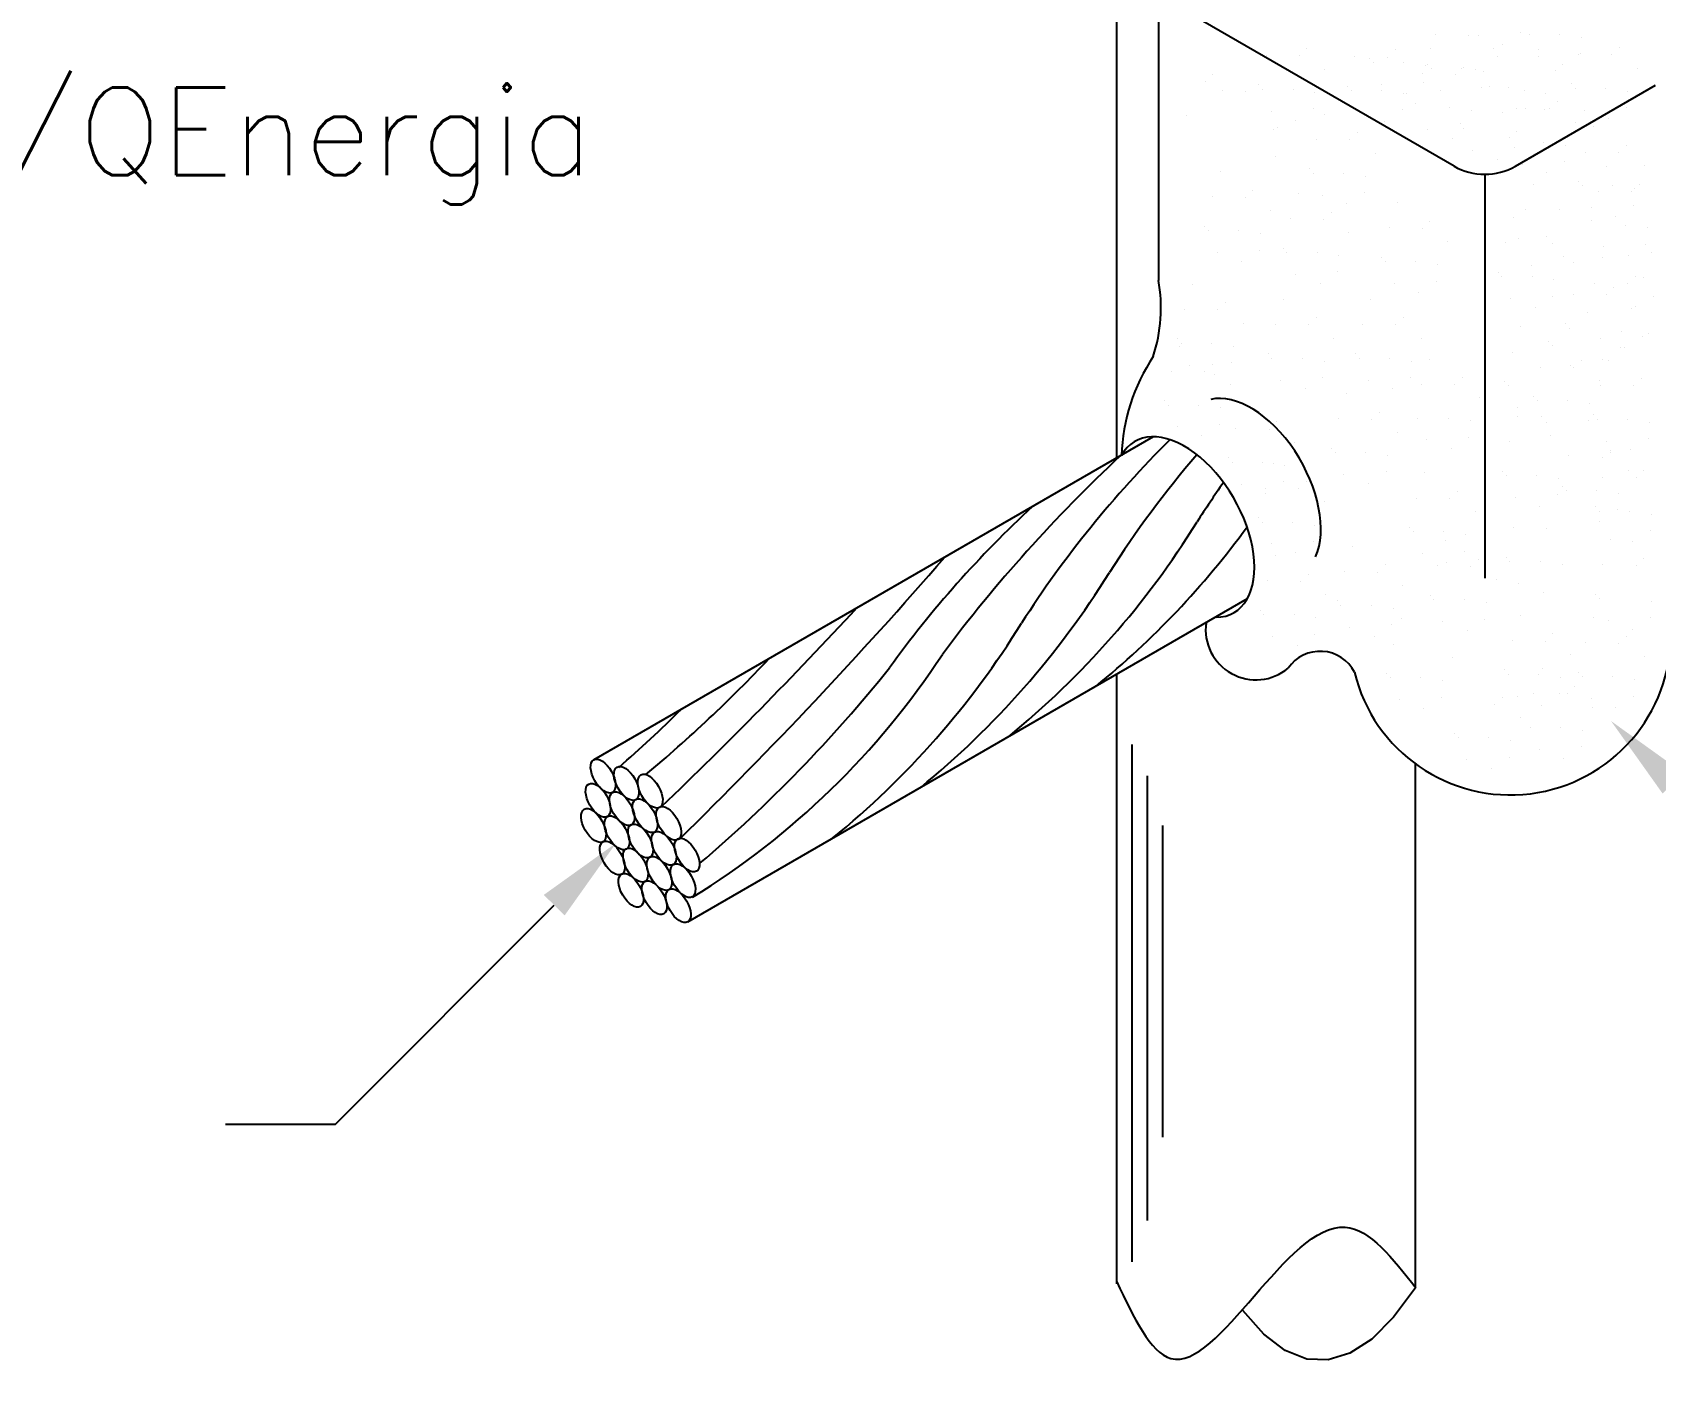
# Model space of a CAD drawing. Extents: x 5721 to 7477, y -2900 to -2449.
# Drawn here: x 5788.47 to 5825.49, y -2810.04 to -2779.49 of the extents above; entities that cross this region are included whole.
import ezdxf

# ---------------------------------------------------------------- set-up
doc = ezdxf.new("R2010")
doc.units = 0
doc.header["$LTSCALE"] = 1.7
doc.header["$MEASUREMENT"] = 0
for name, color, linetype in [('C01', 1, 'CONTINUOUS'), ('C02', 2, 'CONTINUOUS'), ('C03', 3, 'CONTINUOUS')]:
    doc.layers.add(name, color=color, linetype=linetype)
doc.styles.add('100CL', font='romans.shx', dxfattribs={"height": 2.5})

msp = doc.modelspace()

# ---------------------------------------------------------------- linework, layer by layer
at = {"layer": 'C01'}
for p, q in [((5813.553, -2807.535), (5813.553, -2795.733)), ((5813.903, -2806.587), (5813.903, -2796.444)), ((5814.253, -2804.691), (5814.253, -2797.582))]:
    msp.add_line(p, q, dxfattribs=at)
for centre, radius, start, end in [((5831.717, -2806.238), 24.578, 134.7472, 147.3042), ((5836.774, -2814.279), 34.401, 133.0704, 143.2078), ((5833.718, -2805.082), 24.578, 139.5097, 147.3042), ((5835.72, -2803.927), 24.578, 144.8082, 147.3042), ((5827.947, -2808.368), 24.578, 132.6958, 144.1815), ((5798.19, -2780.209), 19.819, 309.2306, 328.2103), ((5800.192, -2779.054), 19.819, 309.2306, 323.7806), ((5728.083, -2721.124), 107.423, 314.39006, 319.09954), ((5796.189, -2781.365), 19.819, 309.2306, 328.2103), ((5727.84, -2718.994), 108.306, 313.81215, 317.17615), ((5794.187, -2782.52), 19.819, 309.2306, 328.2103), ((5780.671, -2770.456), 33.896, 310.0075, 316.5423), ((5793.99, -2783.708), 18.206, 301.5907, 326.8053), ((5782.634, -2773.687), 32.501, 310.3889, 321.3523), ((5781.067, -2772.436), 31.606, 311.0975, 314.6366)]:
    msp.add_arc(centre, radius, start, end, dxfattribs=at)
at = {"layer": 'C02'}
for p, q in [((5813.203, -2789.194), (5813.203, -2776.665)), ((5814.156, -2778.645), (5814.156, -2785.146)), ((5820.896, -2782.537), (5814.156, -2778.645)), ((5820.464, -2779.544), (5820.464, -2779.544)), ((5821.219, -2779.552), (5821.219, -2779.552)), ((5821.453, -2779.555), (5821.453, -2779.555)), ((5822.413, -2779.499), (5822.413, -2779.499)), ((5822.616, -2779.529), (5822.616, -2779.529)), ((5823.306, -2779.529), (5823.306, -2779.529)), ((5823.804, -2779.594), (5823.804, -2779.594)), ((5817.541, -2779.863), (5817.541, -2779.863)), ((5819.56, -2779.889), (5819.56, -2779.889)), ((5820.359, -2779.861), (5820.359, -2779.861)), ((5821.802, -2779.855), (5821.802, -2779.855)), ((5822.009, -2779.756), (5822.009, -2779.756)), ((5822.812, -2779.889), (5822.812, -2779.889)), ((5824.673, -2779.836), (5824.673, -2779.836)), ((5816.609, -2780.016), (5816.609, -2780.016)), ((5817.365, -2780.024), (5817.365, -2780.024)), ((5817.947, -2780.327), (5817.947, -2780.327)), ((5818.628, -2780.042), (5818.628, -2780.042)), ((5818.962, -2780.082), (5818.962, -2780.082)), ((5819.049, -2780.184), (5819.049, -2780.184)), ((5819.384, -2780.05), (5819.384, -2780.05)), ((5819.74, -2780.184), (5819.74, -2780.184)), ((5820.238, -2780.25), (5820.238, -2780.25)), ((5820.299, -2780.213), (5820.299, -2780.213)), ((5820.387, -2780.315), (5820.387, -2780.315)), ((5821.077, -2780.315), (5821.077, -2780.315)), ((5821.107, -2780.282), (5821.107, -2780.282)), ((5821.382, -2780.333), (5821.382, -2780.333)), ((5821.88, -2780.042), (5821.88, -2780.042)), ((5822.816, -2780.027), (5822.816, -2780.027)), ((5823.372, -2780.228), (5823.372, -2780.228)), ((5823.741, -2779.989), (5823.741, -2779.989)), ((5823.776, -2779.971), (5823.776, -2779.971)), ((5824.497, -2779.998), (5824.497, -2779.998)), ((5825.079, -2780.301), (5825.079, -2780.301)), ((5815.217, -2780.612), (5815.217, -2780.612)), ((5815.393, -2780.45), (5815.393, -2780.45)), ((5816.445, -2780.685), (5816.445, -2780.685)), ((5819.25, -2780.683), (5819.25, -2780.683)), ((5820.175, -2780.435), (5820.175, -2780.435)), ((5820.21, -2780.626), (5820.21, -2780.626)), ((5820.931, -2780.444), (5820.931, -2780.444)), ((5821.576, -2780.381), (5821.576, -2780.381)), ((5822.296, -2782.537), (5825.492, -2780.692)), ((5823.218, -2780.354), (5823.218, -2780.354)), ((5823.577, -2780.659), (5823.577, -2780.659)), ((5815.621, -2780.823), (5815.621, -2780.823)), ((5816.15, -2780.844), (5816.15, -2780.844)), ((5816.532, -2780.787), (5816.532, -2780.787)), ((5817.223, -2780.787), (5817.223, -2780.787)), ((5817.721, -2780.853), (5817.721, -2780.853)), ((5818.464, -2780.711), (5818.464, -2780.711)), ((5818.551, -2780.813), (5818.551, -2780.813)), ((5819.242, -2780.814), (5819.242, -2780.814)), ((5819.74, -2780.879), (5819.74, -2780.879)), ((5819.806, -2780.884), (5819.806, -2780.884)), ((5820.587, -2780.814), (5820.587, -2780.814)), ((5821.513, -2780.747), (5821.513, -2780.747)), ((5821.715, -2780.711), (5821.715, -2780.711)), ((5822.13, -2780.754), (5822.13, -2780.754)), ((5822.493, -2780.814), (5822.493, -2780.814)), ((5822.991, -2780.879), (5822.991, -2780.879)), ((5823.258, -2781.069), (5823.258, -2781.069)), ((5823.664, -2780.761), (5823.664, -2780.761)), ((5824.355, -2780.761), (5824.355, -2780.761)), ((5824.853, -2780.827), (5824.853, -2780.827)), ((5814.795, -2781.377), (5814.795, -2781.377)), ((5816.733, -2781.286), (5816.733, -2781.286)), ((5817.693, -2781.229), (5817.693, -2781.229)), ((5817.947, -2781.356), (5817.947, -2781.356)), ((5818.752, -2781.312), (5818.752, -2781.312)), ((5819.712, -2781.256), (5819.712, -2781.256)), ((5820.011, -2781.105), (5820.011, -2781.105)), ((5820.789, -2781.207), (5820.789, -2781.207)), ((5821.287, -2781.273), (5821.287, -2781.273)), ((5822.003, -2781.312), (5822.003, -2781.312)), ((5822.325, -2781.222), (5822.325, -2781.222)), ((5822.536, -2781.219), (5822.536, -2781.219)), ((5822.963, -2781.256), (5822.963, -2781.256)), ((5823.081, -2781.23), (5823.081, -2781.23)), ((5823.865, -2781.26), (5823.865, -2781.26)), ((5824.825, -2781.203), (5824.825, -2781.203)), ((5816.775, -2781.708), (5816.775, -2781.708)), ((5816.873, -2781.651), (5816.873, -2781.651)), ((5817.289, -2781.487), (5817.289, -2781.487)), ((5818.695, -2781.777), (5818.695, -2781.777)), ((5819.308, -2781.513), (5819.308, -2781.513)), ((5820.299, -2781.705), (5820.299, -2781.705)), ((5821.033, -2781.577), (5821.033, -2781.577)), ((5821.121, -2781.679), (5821.121, -2781.679)), ((5822.31, -2781.745), (5822.31, -2781.745)), ((5823.663, -2781.534), (5823.663, -2781.534)), ((5824.083, -2781.644), (5824.083, -2781.644)), ((5824.421, -2781.46), (5824.421, -2781.46)), ((5817.763, -2781.93), (5817.763, -2781.93)), ((5818.519, -2781.938), (5818.519, -2781.938)), ((5820.855, -2781.906), (5820.855, -2781.906)), ((5821.321, -2782.177), (5821.321, -2782.177)), ((5822.161, -2781.891), (5822.161, -2781.891)), ((5822.281, -2782.121), (5822.281, -2782.121)), ((5822.939, -2781.994), (5822.939, -2781.994)), ((5823.437, -2782.059), (5823.437, -2782.059)), ((5824.831, -2782.065), (5824.831, -2782.065)), ((5816.83, -2782.315), (5816.83, -2782.315)), ((5819.101, -2782.242), (5819.101, -2782.242)), ((5821.878, -2782.378), (5821.878, -2782.378)), ((5822.449, -2782.492), (5822.449, -2782.492)), ((5823.409, -2782.436), (5823.409, -2782.436)), ((5823.899, -2782.218), (5823.899, -2782.218)), ((5824.371, -2782.536), (5824.371, -2782.536)), ((5824.654, -2782.227), (5824.654, -2782.227)), ((5825.237, -2782.53), (5825.237, -2782.53)), ((5815.561, -2782.667), (5815.561, -2782.667)), ((5817.598, -2782.599), (5817.598, -2782.599)), ((5817.686, -2782.701), (5817.686, -2782.701)), ((5818.377, -2782.702), (5818.377, -2782.702)), ((5818.875, -2782.767), (5818.875, -2782.767)), ((5821.596, -2782.725), (5821.596, -2791.939)), ((5823.005, -2782.693), (5823.005, -2782.693)), ((5823.734, -2782.888), (5823.734, -2782.888)), ((5815.377, -2783.241), (5815.377, -2783.241)), ((5816.132, -2783.249), (5816.132, -2783.249)), ((5816.309, -2783.088), (5816.309, -2783.088)), ((5817.344, -2783.165), (5817.344, -2783.165)), ((5817.886, -2783.2), (5817.886, -2783.2)), ((5818.846, -2783.144), (5818.846, -2783.144)), ((5822.719, -2782.955), (5822.719, -2782.955)), ((5823.822, -2782.99), (5823.822, -2782.99)), ((5824.187, -2783.11), (5824.187, -2783.11)), ((5824.512, -2782.99), (5824.512, -2782.99)), ((5824.943, -2783.118), (5824.943, -2783.118)), ((5825.011, -2783.056), (5825.011, -2783.056)), ((5825.119, -2782.957), (5825.119, -2782.957)), ((5816.715, -2783.553), (5816.715, -2783.553)), ((5818.092, -2783.586), (5818.092, -2783.586)), ((5818.443, -2783.401), (5818.443, -2783.401)), ((5819.599, -2783.375), (5819.599, -2783.375)), ((5822.535, -2783.529), (5822.535, -2783.529)), ((5823.291, -2783.538), (5823.291, -2783.538)), ((5824.022, -2783.489), (5824.022, -2783.489)), ((5824.982, -2783.432), (5824.982, -2783.432)), ((5815.212, -2783.91), (5815.212, -2783.91)), ((5815.3, -2784.012), (5815.3, -2784.012)), ((5815.99, -2784.013), (5815.99, -2784.013)), ((5817.16, -2783.739), (5817.16, -2783.739)), ((5817.915, -2783.748), (5817.915, -2783.748)), ((5819.415, -2783.949), (5819.415, -2783.949)), ((5820.171, -2783.957), (5820.171, -2783.957)), ((5820.347, -2783.796), (5820.347, -2783.796)), ((5822.247, -2783.716), (5822.247, -2783.716)), ((5824.023, -2783.779), (5824.023, -2783.779)), ((5824.579, -2783.689), (5824.579, -2783.689)), ((5824.801, -2783.882), (5824.801, -2783.882)), ((5825.299, -2783.947), (5825.299, -2783.947)), ((5816.489, -2784.078), (5816.489, -2784.078)), ((5818.498, -2784.051), (5818.498, -2784.051)), ((5820.753, -2784.261), (5820.753, -2784.261)), ((5822.063, -2784.29), (5822.063, -2784.29)), ((5822.371, -2784.199), (5822.371, -2784.199)), ((5822.995, -2784.137), (5822.995, -2784.137)), ((5823.149, -2784.301), (5823.149, -2784.301)), ((5824.311, -2784.38), (5824.311, -2784.38)), ((5825.271, -2784.324), (5825.271, -2784.324)), ((5815.5, -2784.511), (5815.5, -2784.511)), ((5816.057, -2784.712), (5816.057, -2784.712)), ((5816.46, -2784.455), (5816.46, -2784.455)), ((5816.995, -2784.408), (5816.995, -2784.408)), ((5817.083, -2784.511), (5817.083, -2784.511)), ((5817.773, -2784.511), (5817.773, -2784.511)), ((5818.272, -2784.576), (5818.272, -2784.576)), ((5819.25, -2784.618), (5819.25, -2784.618)), ((5819.338, -2784.72), (5819.338, -2784.72)), ((5820.028, -2784.721), (5820.028, -2784.721)), ((5823.401, -2784.601), (5823.401, -2784.601)), ((5823.619, -2784.743), (5823.619, -2784.743)), ((5824.292, -2784.634), (5824.292, -2784.634)), ((5824.867, -2784.581), (5824.867, -2784.581)), ((5825.394, -2784.502), (5825.394, -2784.502)), ((5817.283, -2785.009), (5817.283, -2785.009)), ((5818.243, -2784.953), (5818.243, -2784.953)), ((5820.527, -2784.786), (5820.527, -2784.786)), ((5821.899, -2784.959), (5821.899, -2784.959)), ((5821.986, -2785.061), (5821.986, -2785.061)), ((5822.659, -2784.8), (5822.659, -2784.8)), ((5822.677, -2785.062), (5822.677, -2785.062)), ((5823.175, -2785.127), (5823.175, -2785.127)), ((5825.041, -2785.054), (5825.041, -2785.054)), ((5825.21, -2785.076), (5825.21, -2785.076)), ((5814.931, -2785.237), (5814.931, -2785.237)), ((5817.84, -2785.21), (5817.84, -2785.21)), ((5819.538, -2785.219), (5819.538, -2785.219)), ((5820.095, -2785.42), (5820.095, -2785.42)), ((5820.498, -2785.163), (5820.498, -2785.163)), ((5823.147, -2785.504), (5823.147, -2785.504)), ((5823.61, -2785.47), (5823.61, -2785.47)), ((5824.108, -2785.207), (5824.108, -2785.207)), ((5824.366, -2785.478), (5824.366, -2785.478)), ((5824.542, -2785.317), (5824.542, -2785.317)), ((5824.864, -2785.216), (5824.864, -2785.216)), ((5814.747, -2785.811), (5814.747, -2785.811)), ((5815.503, -2785.819), (5815.503, -2785.819)), ((5815.68, -2785.657), (5815.68, -2785.657)), ((5817.003, -2785.578), (5817.003, -2785.578)), ((5818.996, -2785.578), (5818.996, -2785.578)), ((5822.187, -2785.56), (5822.187, -2785.56)), ((5822.743, -2785.761), (5822.743, -2785.761)), ((5823.944, -2785.877), (5823.944, -2785.877)), ((5824.948, -2785.781), (5824.948, -2785.781)), ((5825.045, -2785.746), (5825.045, -2785.746)), ((5825.446, -2785.519), (5825.446, -2785.519)), ((5816.085, -2786.122), (5816.085, -2786.122)), ((5816.819, -2786.151), (5816.819, -2786.151)), ((5817.575, -2786.16), (5817.575, -2786.16)), ((5817.751, -2785.998), (5817.751, -2785.998)), ((5818.812, -2786.151), (5818.812, -2786.151)), ((5819.567, -2786.16), (5819.567, -2786.16)), ((5819.744, -2785.998), (5819.744, -2785.998)), ((5822.404, -2786.207), (5822.404, -2786.207)), ((5823.446, -2786.139), (5823.446, -2786.139)), ((5823.533, -2786.241), (5823.533, -2786.241)), ((5814.583, -2786.48), (5814.583, -2786.48)), ((5814.67, -2786.582), (5814.67, -2786.582)), ((5815.361, -2786.582), (5815.361, -2786.582)), ((5818.157, -2786.463), (5818.157, -2786.463)), ((5820.15, -2786.463), (5820.15, -2786.463)), ((5823.06, -2786.548), (5823.06, -2786.548)), ((5823.153, -2786.628), (5823.153, -2786.628)), ((5824.232, -2786.478), (5824.232, -2786.478)), ((5824.722, -2786.307), (5824.722, -2786.307)), ((5825.192, -2786.421), (5825.192, -2786.421)), ((5825.333, -2786.347), (5825.333, -2786.347)), ((5814.639, -2786.643), (5814.639, -2786.643)), ((5815.859, -2786.648), (5815.859, -2786.648)), ((5816.654, -2786.821), (5816.654, -2786.821)), ((5816.742, -2786.923), (5816.742, -2786.923)), ((5817.433, -2786.923), (5817.433, -2786.923)), ((5817.931, -2786.989), (5817.931, -2786.989)), ((5818.647, -2786.821), (5818.647, -2786.821)), ((5818.735, -2786.923), (5818.735, -2786.923)), ((5819.425, -2786.923), (5819.425, -2786.923)), ((5819.924, -2786.989), (5819.924, -2786.989)), ((5820.333, -2786.941), (5820.333, -2786.941)), ((5822.22, -2786.781), (5822.22, -2786.781)), ((5823.808, -2786.969), (5823.808, -2786.969)), ((5824.29, -2786.941), (5824.29, -2786.941)), ((5824.423, -2786.967), (5824.423, -2786.967)), ((5824.694, -2786.684), (5824.694, -2786.684)), ((5824.788, -2786.678), (5824.788, -2786.678)), ((5814.455, -2787.217), (5814.455, -2787.217)), ((5814.871, -2787.081), (5814.871, -2787.081)), ((5815.211, -2787.226), (5815.211, -2787.226)), ((5815.387, -2787.064), (5815.387, -2787.064)), ((5815.427, -2787.282), (5815.427, -2787.282)), ((5815.831, -2787.024), (5815.831, -2787.024)), ((5817.902, -2787.365), (5817.902, -2787.365)), ((5819.895, -2787.365), (5819.895, -2787.365)), ((5821.081, -2787.362), (5821.081, -2787.362)), ((5822.876, -2787.122), (5822.876, -2787.122)), ((5823.559, -2787.093), (5823.559, -2787.093)), ((5823.632, -2787.13), (5823.632, -2787.13)), ((5815.793, -2787.529), (5815.793, -2787.529)), ((5816.942, -2787.422), (5816.942, -2787.422)), ((5817.499, -2787.622), (5817.499, -2787.622)), ((5818.445, -2787.728), (5818.445, -2787.728)), ((5818.935, -2787.422), (5818.935, -2787.422)), ((5819.492, -2787.622), (5819.492, -2787.622)), ((5820.149, -2787.515), (5820.149, -2787.515)), ((5820.905, -2787.524), (5820.905, -2787.524)), ((5822.056, -2787.45), (5822.056, -2787.45)), ((5822.144, -2787.552), (5822.144, -2787.552)), ((5824.214, -2787.433), (5824.214, -2787.433)), ((5824.24, -2787.541), (5824.24, -2787.541)), ((5824.995, -2787.55), (5824.995, -2787.55)), ((5825.172, -2787.388), (5825.172, -2787.388)), ((5814.291, -2787.887), (5814.291, -2787.887)), ((5814.378, -2787.989), (5814.378, -2787.989)), ((5815.069, -2787.989), (5815.069, -2787.989)), ((5815.567, -2788.055), (5815.567, -2788.055)), ((5816.105, -2787.953), (5816.105, -2787.953)), ((5821.487, -2787.827), (5821.487, -2787.827)), ((5822.344, -2788.051), (5822.344, -2788.051)), ((5822.712, -2787.791), (5822.712, -2787.791)), ((5822.799, -2787.893), (5822.799, -2787.893)), ((5823.49, -2787.893), (5823.49, -2787.893)), ((5823.988, -2787.959), (5823.988, -2787.959)), ((5815.539, -2788.431), (5815.539, -2788.431)), ((5816.853, -2788.373), (5816.853, -2788.373)), ((5818.261, -2788.302), (5818.261, -2788.302)), ((5819.017, -2788.31), (5819.017, -2788.31)), ((5819.193, -2788.149), (5819.193, -2788.149)), ((5820.072, -2788.287), (5820.072, -2788.287)), ((5820.763, -2788.287), (5820.763, -2788.287)), ((5821.261, -2788.352), (5821.261, -2788.352)), ((5822.352, -2788.252), (5822.352, -2788.252)), ((5822.9, -2788.252), (5822.9, -2788.252)), ((5823, -2788.392), (5823, -2788.392)), ((5823.96, -2788.336), (5823.96, -2788.336)), ((5824.075, -2788.211), (5824.075, -2788.211)), ((5824.163, -2788.313), (5824.163, -2788.313)), ((5824.853, -2788.313), (5824.853, -2788.313)), ((5825.351, -2788.379), (5825.351, -2788.379)), ((5814.035, -2788.714), (5801.278, -2796.079)), ((5814.579, -2788.488), (5814.579, -2788.488)), ((5815.135, -2788.688), (5815.135, -2788.688)), ((5815.921, -2788.526), (5815.921, -2788.526)), ((5816.677, -2788.535), (5816.677, -2788.535)), ((5817.259, -2788.838), (5817.259, -2788.838)), ((5819.599, -2788.613), (5819.599, -2788.613)), ((5820.273, -2788.785), (5820.273, -2788.785)), ((5821.233, -2788.729), (5821.233, -2788.729)), ((5822.168, -2788.826), (5822.168, -2788.826)), ((5823.1, -2788.673), (5823.1, -2788.673)), ((5824.363, -2788.811), (5824.363, -2788.811)), ((5825.323, -2788.755), (5825.323, -2788.755)), ((5815.757, -2789.196), (5815.757, -2789.196)), ((5818.097, -2788.971), (5818.097, -2788.971)), ((5818.184, -2789.073), (5818.184, -2789.073)), ((5818.875, -2789.073), (5818.875, -2789.073)), ((5819.373, -2789.139), (5819.373, -2789.139)), ((5820.829, -2788.986), (5820.829, -2788.986)), ((5823.506, -2789.138), (5823.506, -2789.138)), ((5824.287, -2789.175), (5824.287, -2789.175)), ((5824.464, -2789.014), (5824.464, -2789.014)), ((5824.476, -2789.065), (5824.476, -2789.065)), ((5824.92, -2789.012), (5824.92, -2789.012)), ((5815.844, -2789.298), (5815.844, -2789.298)), ((5816.535, -2789.298), (5816.535, -2789.298)), ((5816.786, -2789.314), (5816.786, -2789.314)), ((5817.033, -2789.364), (5817.033, -2789.364)), ((5818.385, -2789.572), (5818.385, -2789.572)), ((5819.345, -2789.515), (5819.345, -2789.515)), ((5820.228, -2789.537), (5820.228, -2789.537)), ((5822.004, -2789.495), (5822.004, -2789.495)), ((5824.87, -2789.479), (5824.87, -2789.479)), ((5825.224, -2789.486), (5825.224, -2789.486)), ((5816.045, -2789.797), (5816.045, -2789.797)), ((5816.602, -2789.888), (5816.602, -2789.888)), ((5817.005, -2789.74), (5817.005, -2789.74)), ((5817.358, -2789.897), (5817.358, -2789.897)), ((5817.534, -2789.735), (5817.534, -2789.735)), ((5818.941, -2789.773), (5818.941, -2789.773)), ((5820.976, -2789.958), (5820.976, -2789.958)), ((5822.091, -2789.598), (5822.091, -2789.598)), ((5822.782, -2789.598), (5822.782, -2789.598)), ((5823.28, -2789.663), (5823.28, -2789.663)), ((5823.367, -2789.836), (5823.367, -2789.836)), ((5823.455, -2789.938), (5823.455, -2789.938)), ((5824.145, -2789.939), (5824.145, -2789.939)), ((5824.292, -2789.639), (5824.292, -2789.639)), ((5825.048, -2789.647), (5825.048, -2789.647)), ((5816.601, -2789.998), (5816.601, -2789.998)), ((5817.94, -2790.2), (5817.94, -2790.2)), ((5820.044, -2790.111), (5820.044, -2790.111)), ((5820.8, -2790.119), (5820.8, -2790.119)), ((5822.292, -2790.096), (5822.292, -2790.096)), ((5822.848, -2790.297), (5822.848, -2790.297)), ((5823.252, -2790.04), (5823.252, -2790.04)), ((5824.128, -2790.308), (5824.128, -2790.308)), ((5824.643, -2790.004), (5824.643, -2790.004)), ((5816.438, -2790.557), (5816.438, -2790.557)), ((5816.525, -2790.66), (5816.525, -2790.66)), ((5817.216, -2790.66), (5817.216, -2790.66)), ((5821.382, -2790.423), (5821.382, -2790.423)), ((5824.212, -2790.638), (5824.212, -2790.638)), ((5824.215, -2790.41), (5824.215, -2790.41)), ((5824.615, -2790.381), (5824.615, -2790.381)), ((5824.906, -2790.411), (5824.906, -2790.411)), ((5825.404, -2790.476), (5825.404, -2790.476)), ((5817.714, -2790.726), (5817.714, -2790.726)), ((5819.88, -2790.78), (5819.88, -2790.78)), ((5819.967, -2790.882), (5819.967, -2790.882)), ((5820.658, -2790.883), (5820.658, -2790.883)), ((5821.156, -2790.948), (5821.156, -2790.948)), ((5822.247, -2790.793), (5822.247, -2790.793)), ((5823.002, -2790.801), (5823.002, -2790.801)), ((5824.476, -2791.058), (5824.476, -2791.058)), ((5825.376, -2790.853), (5825.376, -2790.853)), ((5816.726, -2791.158), (5816.726, -2791.158)), ((5816.819, -2791.425), (5816.819, -2791.425)), ((5817.282, -2791.359), (5817.282, -2791.359)), ((5817.686, -2791.102), (5817.686, -2791.102)), ((5818.576, -2791.215), (5818.576, -2791.215)), ((5820.168, -2791.381), (5820.168, -2791.381)), ((5820.7, -2791.084), (5820.7, -2791.084)), ((5821.128, -2791.325), (5821.128, -2791.325)), ((5824.972, -2791.11), (5824.972, -2791.11)), ((5818.392, -2791.789), (5818.392, -2791.789)), ((5819.148, -2791.798), (5819.148, -2791.798)), ((5819.324, -2791.636), (5819.324, -2791.636)), ((5820.516, -2791.658), (5820.516, -2791.658)), ((5820.724, -2791.582), (5820.724, -2791.582)), ((5821.272, -2791.667), (5821.272, -2791.667)), ((5821.448, -2791.505), (5821.448, -2791.505)), ((5822.082, -2791.462), (5822.082, -2791.462)), ((5822.17, -2791.564), (5822.17, -2791.564)), ((5822.86, -2791.564), (5822.86, -2791.564)), ((5823.359, -2791.63), (5823.359, -2791.63)), ((5824.292, -2791.632), (5824.292, -2791.632)), ((5825.048, -2791.64), (5825.048, -2791.64)), ((5825.224, -2791.479), (5825.224, -2791.479)), ((5816.635, -2791.999), (5816.635, -2791.999)), ((5817.391, -2792.007), (5817.391, -2792.007)), ((5817.567, -2791.846), (5817.567, -2791.846)), ((5819.73, -2792.101), (5819.73, -2792.101)), ((5821.854, -2791.97), (5821.854, -2791.97)), ((5822.37, -2792.063), (5822.37, -2792.063)), ((5816.179, -2792.412), (5803.411, -2799.784)), ((5817.973, -2792.311), (5817.973, -2792.311)), ((5818.228, -2792.458), (5818.228, -2792.458)), ((5820.352, -2792.327), (5820.352, -2792.327)), ((5820.439, -2792.43), (5820.439, -2792.43)), ((5821.13, -2792.43), (5821.13, -2792.43)), ((5821.628, -2792.495), (5821.628, -2792.495)), ((5822.927, -2792.264), (5822.927, -2792.264)), ((5824.128, -2792.301), (5824.128, -2792.301)), ((5824.215, -2792.403), (5824.215, -2792.403)), ((5825.404, -2792.469), (5825.404, -2792.469)), ((5816.471, -2792.668), (5816.471, -2792.668)), ((5816.558, -2792.77), (5816.558, -2792.77)), ((5817.249, -2792.771), (5817.249, -2792.771)), ((5817.747, -2792.836), (5817.747, -2792.836)), ((5818.315, -2792.561), (5818.315, -2792.561)), ((5819.006, -2792.561), (5819.006, -2792.561)), ((5819.504, -2792.626), (5819.504, -2792.626)), ((5819.704, -2792.867), (5819.704, -2792.867)), ((5821.6, -2792.872), (5821.6, -2792.872)), ((5822.404, -2792.788), (5822.404, -2792.788)), ((5824.083, -2792.841), (5824.083, -2792.841)), ((5824.416, -2792.902), (5824.416, -2792.902)), ((5825.376, -2792.846), (5825.376, -2792.846)), ((5816.759, -2793.269), (5816.759, -2793.269)), ((5817.719, -2793.213), (5817.719, -2793.213)), ((5818.516, -2793.059), (5818.516, -2793.059)), ((5819.072, -2793.26), (5819.072, -2793.26)), ((5819.476, -2793.003), (5819.476, -2793.003)), ((5820.64, -2792.928), (5820.64, -2792.928)), ((5821.196, -2793.129), (5821.196, -2793.129)), ((5823.153, -2793.209), (5823.153, -2793.209)), ((5824.831, -2793.262), (5824.831, -2793.262)), ((5824.972, -2793.103), (5824.972, -2793.103)), ((5817.315, -2793.47), (5817.315, -2793.47)), ((5819.52, -2793.441), (5819.52, -2793.441)), ((5822.22, -2793.362), (5822.22, -2793.362)), ((5822.976, -2793.371), (5822.976, -2793.371)), ((5823.899, -2793.415), (5823.899, -2793.415)), ((5824.654, -2793.423), (5824.654, -2793.423)), ((5820.858, -2793.753), (5820.858, -2793.753)), ((5822.056, -2794.032), (5822.056, -2794.032)), ((5822.903, -2793.995), (5822.903, -2793.995)), ((5823.559, -2793.674), (5823.559, -2793.674)), ((5825.237, -2793.727), (5825.237, -2793.727)), ((5813.203, -2796.606), (5813.203, -2794.13)), ((5813.203, -2808.032), (5813.203, -2794.13)), ((5819.355, -2794.11), (5819.355, -2794.11)), ((5819.443, -2794.213), (5819.443, -2794.213)), ((5820.133, -2794.213), (5820.133, -2794.213)), ((5820.632, -2794.278), (5820.632, -2794.278)), ((5822.144, -2794.134), (5822.144, -2794.134)), ((5822.834, -2794.134), (5822.834, -2794.134)), ((5823.332, -2794.2), (5823.332, -2794.2)), ((5823.734, -2794.084), (5823.734, -2794.084)), ((5823.822, -2794.186), (5823.822, -2794.186)), ((5824.512, -2794.187), (5824.512, -2794.187)), ((5825.011, -2794.252), (5825.011, -2794.252)), ((5819.643, -2794.711), (5819.643, -2794.711)), ((5820.603, -2794.655), (5820.603, -2794.655)), ((5821.999, -2794.651), (5821.999, -2794.651)), ((5822.344, -2794.633), (5822.344, -2794.633)), ((5822.719, -2794.568), (5822.719, -2794.568)), ((5823.304, -2794.576), (5823.304, -2794.576)), ((5823.474, -2794.577), (5823.474, -2794.577)), ((5823.651, -2794.415), (5823.651, -2794.415)), ((5824.022, -2794.685), (5824.022, -2794.685)), ((5824.982, -2794.629), (5824.982, -2794.629)), ((5820.2, -2794.912), (5820.2, -2794.912)), ((5821.822, -2794.813), (5821.822, -2794.813)), ((5822.405, -2795.116), (5822.405, -2795.116)), ((5822.9, -2794.833), (5822.9, -2794.833)), ((5824.057, -2794.88), (5824.057, -2794.88)), ((5824.579, -2794.886), (5824.579, -2794.886)), ((5820.902, -2795.474), (5820.902, -2795.474)), ((5822.642, -2795.34), (5822.642, -2795.34)), ((5823.332, -2795.34), (5823.332, -2795.34)), ((5823.831, -2795.406), (5823.831, -2795.406)), ((5820.99, -2795.576), (5820.99, -2795.576)), ((5821.68, -2795.576), (5821.68, -2795.576)), ((5822.179, -2795.642), (5822.179, -2795.642)), ((5822.842, -2795.839), (5822.842, -2795.839)), ((5823.802, -2795.782), (5823.802, -2795.782)), ((5820.02, -2808.133), (5820.02, -2796.176)), ((5821.19, -2796.075), (5821.19, -2796.075)), ((5822.15, -2796.018), (5822.15, -2796.018)), ((5823.399, -2796.04), (5823.399, -2796.04)), ((5821.747, -2796.276), (5821.747, -2796.276)), ((5795.372, -2804.398), (5800.372, -2799.398)), ((5795.372, -2804.398), (5792.872, -2804.398))]:
    msp.add_line(p, q, dxfattribs=at)
msp.add_lwpolyline([(5820.02, -2808.124), (5819.518, -2808.796), (5819.019, -2809.295), (5818.522, -2809.62), (5818.028, -2809.772), (5817.536, -2809.75), (5817.047, -2809.555), (5816.56, -2809.186), (5816.075, -2808.643)], dxfattribs=at)
for centre, radius, start, end in [((5821.596, -2781.325), 1.4, 240, 300), ((5810.616, -2785.77), 3.594, 342.0417, 9.999), ((5817.69, -2789.295), 4.381, 146.5236, 177.9876), ((5816.376, -2793.111), 1.146, 172.0911, 310.0622), ((5822.182, -2793.221), 3.661, 193.6166, 0.7094), ((5817.841, -2794.485), 0.88, 27.183, 145.6624)]:
    msp.add_arc(centre, radius, start, end, dxfattribs=at)
for centre, start_param, end_param in [((5816.263, -2789.895), 3.532674, 6.110033), ((5814.748, -2790.77), 2.823996, 6.61927)]:
    msp.add_ellipse(centre, major_axis=(-1.128, 1.953), ratio=0.5774, start_param=start_param, end_param=end_param, dxfattribs=at)
for centre in [(5801.487, -2796.453), (5802.019, -2796.621), (5801.373, -2797.004), (5802.561, -2796.796), (5801.916, -2797.196), (5802.444, -2797.357), (5801.269, -2797.579), (5801.802, -2797.747), (5802.981, -2797.531), (5802.34, -2797.932), (5802.873, -2798.1), (5801.698, -2798.322), (5802.226, -2798.483), (5803.4, -2798.254), (5802.769, -2798.674), (5803.307, -2798.837), (5802.123, -2799.058), (5802.655, -2799.226), (5803.202, -2799.408)]:
    msp.add_ellipse(centre, major_axis=(-0.214, 0.371), ratio=0.509483, dxfattribs=at)
msp.add_spline([(5813.203, -2807.99), (5814.436, -2809.736), (5818.414, -2806.744), (5820.021, -2808.124)], degree=3, dxfattribs=at)
for points in [[(5825.655, -2796.853), (5826.128, -2796.382), (5824.479, -2795.198)], [(5800.608, -2799.633), (5800.135, -2799.162), (5801.784, -2797.979)]]:
    msp.add_solid(points, dxfattribs=at)

# ---------------------------------------------------------------- texts
at = {"layer": 'C03', "style": '100CL'}
msp.add_text('MOLDE REF. RCP-Y3/QEnergia', height=2.00041, dxfattribs=at).set_placement((5759.343, -2782.745))

doc.saveas('drawing.dxf')
